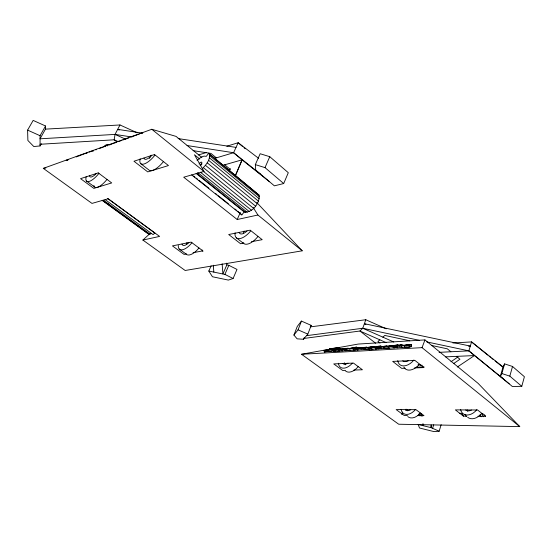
<?xml version="1.0" encoding="UTF-8"?>
<svg xmlns="http://www.w3.org/2000/svg" width="552" height="552" viewBox="0 0 552 552"><rect width="100%" height="100%" fill="white"/><g stroke="black" fill="none" stroke-linecap="round" stroke-linejoin="round"><path stroke-width="0.83" d="M40.096 145.935L40.054 135.716L45.547 125.987L33.161 120.412L27.6 130.12L27.883 140.47L33.796 146.535L40.096 145.935L41.338 143.727M131.976 137.02L115.037 134.405L40.013 138.807L45.471 129.127L45.547 125.987M422.791 423.895L422.715 425.599L423.225 423.971M431.043 425.04L430.926 427.6L439.164 431.222L441.151 424.702M368.322 349.444C368.267 345.393 367.68 349.947 368.888 349.444M368.06 347.87L372.6 347.525L373.186 347.408L370.737 347.546L374.718 346.677C374.47 345.987 359.048 348.767 368.253 347.76M196.105 173.425L244.163 211.947C252.278 213.334 260.178 202.867 259.095 195.173L208.718 153.256L206.282 156.354C202.701 155.112 199.513 158.424 197.057 160.584M202.294 168.636C206.055 164.924 210.346 159.907 209.518 154.263L208.718 153.256M137.248 132.825L119.991 124.966L115.037 134.405L114.174 139.794L116.886 141.898M521.785 386.331L524.4 376.726L512.525 366.466L504.597 363.892L503.065 366.783L500.34 376.381L512.325 386.483L521.785 386.331L509.82 376.14L501.858 373.552L500.34 376.381M509.82 376.14L512.525 366.466M501.858 373.552L504.597 363.892M342.026 350.872L341.971 349.278L342.019 350.913L346.911 350.479L344.593 350.603L346.166 350.265M341.771 349.34L346.083 349.057L346.656 348.94L344.338 349.071L348.257 348.222L339.149 349.506L341.971 349.278M509.199 383.847L468.862 350.872L471.567 341.916L452.93 342.985M431.678 425.157L430.926 427.6L418.174 424.488L419.513 428.007L433.92 431.588L439.164 431.222M432.692 428.083L433.699 424.819M401.794 414.531L402.567 412.102M304.104 338.424L307.843 334.126L311.19 325.369L301.447 321.085L297.273 326.432L293.919 335.064L297.135 338.831L303.559 339.28L304.104 338.424L359.932 331.021L362.761 328.261L365.803 319.739L386.241 328.806M301.523 354.26L422.045 347.65L424.957 339.908L478.08 383.343L519.763 426.613L398.716 424.226L301.523 354.26L331.165 348.926M303.559 339.28L304.159 337.714M293.919 335.064L298.059 329.834L301.447 321.085M229.328 170.72L229.97 169.14L224.719 164.806M229.425 171.065L230.398 168.684M283.693 183.54L288.296 172.7L269.776 156.699L260.158 153.739L255.334 164.627L255.742 170.113L274.385 185.838L283.693 183.54L265.001 167.615L255.334 164.627M235.304 175.695L242.045 159.838L233.593 152.725L187.018 145.528M235.393 175.798L242.1 160.039M211.14 265.809L208.815 271.06L212.437 276.752L228.383 280.092L233.096 278.498L236.987 269.431L228.832 265.326L226.851 264.856L226.727 263.159M208.815 271.06L224.892 274.399L228.832 265.326M226.851 264.856L222.904 273.923L222.132 263.732M265.001 167.615L269.776 156.699M199.762 159.066L194.449 154.739L203.964 171.43L183.712 177.213L237.208 219.517L240.32 212.437M214.721 158.341L233.593 152.725L238.167 142.733L258.619 158.314M421.68 413.676L421.224 414.117L422.383 416.049M191.661 174.915L241.824 214.921L244.163 211.947M310.286 326.425L311.19 325.369M256.804 202.57L302.213 250.815L185.155 270.48L142.892 240.058L149.84 233.682M379.824 339.811L377.947 341.481L379.969 343.054M382.833 337.148L384.765 335.437L409.791 340.791M119.97 141.077L121.909 140.311M450.991 361.767L457.918 356.971M453.544 363.637L459.947 359.262L456.456 356.371M457.304 367.025L474.43 355.564L445.485 356.868M99.305 148.453L99.753 148.626M332.214 350.782L331.159 351.155M76.204 156.768L76.542 156.961M95.993 149.606L95.689 149.785L96.179 149.806M82.448 154.519L81.793 154.884M139.352 134.032L138.517 134.474M368.398 349.161L368.908 349.237M411.268 344.538L407.217 345.442L409.846 345.283L410.115 346.925L409.522 347.049L404.657 347.408L404.568 345.662C394.818 346.711 410.985 343.806 411.268 344.538L411.537 346.173L409.915 346.532M404.651 347.36L404.568 345.662M102.175 200.328L147.763 233.489L149.985 234.062L151.572 233.482M105.266 146.68L105.039 145.362L111.773 144.141M142.892 240.058L159.597 236.415L108.171 198.782L91.984 203.405L43.311 168.367L151.8 129.278L176.053 136.399L201.887 157.52M68.703 159.466L66.233 160.356L67.834 160.177M76.831 156.54L78.08 156.092M83.083 154.291L84.339 153.842M89.072 152.131L92.156 151.103M92.163 151.02L93.661 150.51M100.015 148.198L102.589 147.37M112.311 143.768L116.424 142.395M124.552 139.359L128.685 137.986M132.045 136.668L134.743 135.723M386.793 348.236L389.27 348.098L380.818 348.719L381.135 348.574M383.757 346.925L380.549 347.125L384.916 346.083L387.104 345.952L383.109 346.835L390.505 345.752L386.531 346.635L389.008 346.49L388.394 346.615L383.757 346.925L384.026 348.526M402.256 347.263L401.677 347.539L404.837 347.291M361.298 349.706L365.886 349.409L364.299 349.499M377.982 348.553L375.325 349.043L381.232 348.547M368.998 348.326L378.01 346.684C371.572 348.312 376.857 347.318 380.963 346.953L377.768 347.139L381.211 346.421L379.21 346.414L381.039 346.007L378.886 346.138L368.998 348.326L369.26 349.906L376.747 348.602M118.397 141.581L118.797 141.45A2.615 0.352 -8.1 0 1 119.26 141.333M340.046 350.768L339.404 351.031L342.226 350.81M334.022 350.768L324.314 351.934L324.065 350.437L333.58 348.678C313.067 352.728 351.652 346.394 329.578 348.76C352.645 345.821 329.358 350.665 324.065 350.437M141.56 133.239L142.851 132.887M198.444 154.96L206.552 152.469M226.817 146.225L238.167 142.733L242.673 146.584M223.112 165.262L242.045 159.838L269.535 181.746M86.284 153.139L87.554 152.835M366.776 349.14L365.555 349.561L368.515 349.333M404.906 347.056L404.499 347.173L406.624 346.891M397.55 347.587L396.798 347.836L401.973 347.38M389.201 348.098L388.629 348.264L396.046 347.484M350.278 350.285L349.582 350.499L353.266 350.278M335.864 351.051L335.098 351.293L339.735 350.879L339.48 349.354L337.182 349.485L341.046 348.643L337.493 348.629L333.028 349.726L333.284 351.244L336.382 350.748M357.979 349.851L357.268 350.078L360.96 349.63M84.87 153.677L86.167 153.408M123.096 139.911L123.641 139.78M78.522 155.961L79.874 155.685M401.221 345.869L401.704 345.759L399.089 345.911L403.091 345.021L399.655 345.221L401.511 344.807C398.958 345.11 379.376 348.547 391.692 345.883L390.692 345.945L398.199 344.807L391.133 346.366L399.779 345.414L396.529 346.221L401.221 345.869L401.497 347.491M333.028 349.726L338.024 349.009L334.843 349.775L339.48 349.354M354.122 350.147L356.316 349.664M384.972 348.077L383.371 348.429L386.193 348.008M237.208 219.517L257.901 215.011L302.213 250.815M349.547 350.299L345.683 350.741L345.428 349.202L356.509 347.111L356.764 348.643M356.509 347.111L350.14 348.498L355.564 347.794L352.017 348.629L354.356 348.491L353.701 348.622L349.326 348.954L351.603 348.395L345.428 349.202M353.135 348.76L358.248 347.643L360.311 347.518L357.903 348.05L366.776 347.139L363.244 347.981L365.624 347.843L363.989 348.119L360.78 348.271L362.802 347.746L357.006 348.519L359.366 347.946L353.135 348.76L353.39 350.306L357.979 349.754M345.683 350.741L348.153 350.203M364.189 349.395L365.555 349.092M324.314 351.934L326.846 351.389M333.284 351.244L335.312 350.803M104.728 146.528L105.404 146.39M409.846 345.283L404.381 345.731M353.956 350.175L354.612 350.044M186.528 253.941L184.071 254.396L172.445 245.888L191.137 242.114L202.867 250.856L193.062 252.706M243.929 243.121L240.61 243.742L228.687 234.524L250.194 230.177L262.2 239.678L251.408 241.714M332.856 348.622L358.262 344.055L424.957 339.908M393.024 347.884L396.453 347.601M135.419 135.564L136.227 135.426M109.351 144.941L110.083 144.817M372.862 349.105L371.696 349.271M43.311 168.367L45.85 167.974M92.977 150.944L93.674 150.855M306.498 335.678L362.761 328.261L419.182 340.287M310.679 326.839L365.803 319.739M378.755 348.636L378.03 348.726L380.431 348.595M330.124 351.327L327.419 351.569M105.039 145.362L106.722 145.183M39.93 144.279L114.174 139.794L118.087 141.56M410.095 346.256L411.537 346.173M337.438 351.01L339.735 350.879M407.486 347.07L410.115 346.925M45.471 129.127L119.991 124.966M468.593 346.18L470.304 346.09L364.389 323.713L365.928 324.397M439.068 352.348L468.862 350.872L503.527 379.065M416.636 367.211L424.067 366.942M345.269 370.371L342.695 370.461L333.746 363.92L353.446 363.071L362.422 369.764L353.846 370.068M405.12 368.246L401.697 368.37L392.686 361.394L414.945 360.442L423.964 367.577L414.545 367.915M459.478 413.296L461.755 413.317L463.466 416.208M483.028 413.496L481.572 413.482L483.517 416.767M407.473 415.477L404.161 415.442L396.157 409.584L415.994 409.687L424.005 415.656L417.388 415.587M466.799 416.125L463.376 416.084L455.365 409.888L477.625 410.005L485.622 416.332L477.922 416.242M142.375 133.122L117.68 129.361L119.211 130.058M178.137 138.573L236.035 147.391M193.069 150.634L210.967 153.428L216.329 157.865M426.758 341.902L468.862 350.872M431.478 345.435L447.32 348.823L450.88 351.762M298.059 329.834L307.843 334.126M362.761 328.261L393.769 341.985M386.027 342.557L359.932 331.021L375.588 343.206M27.6 130.12L40.054 135.716M115.037 134.405L125.78 139.276M224.892 274.399L233.096 278.498M105.128 199.603L153.076 234.621L154.898 233.041L107.654 198.472M103.576 200.266L149.985 234.062M107.978 203.785L109.358 204.785M138.317 225.871L139.69 226.872M102.334 200.335L148.688 234.062M86.457 181.015L94.495 186.907M179.234 249.035L186.245 254.175A13.393 5.975 -52.8 0 0 198.934 247.993M140.732 163.647L149.061 170.106A15.435 5.844 -51.6 0 0 163.226 161.853M236.346 237.822L243.529 243.391M502.893 366.832L471.567 341.916L487.796 355.15M233.593 152.725L260.703 174.301M489.127 356.212L490.466 357.275M491.804 358.338L493.143 359.4M495.144 361.001L502.499 366.852M193.579 175.984L194.911 177.054M196.25 178.117L197.582 179.179M198.92 180.249L208.932 188.239M215.604 193.566L216.943 194.628M218.275 195.698L228.293 203.688M234.966 209.015L236.297 210.077M237.636 211.147L241.824 214.921M197.719 172.535L247.241 212.313M196.698 173.314L245.502 212.451M200.383 172.189L249.249 211.54M151.8 129.278L203.964 171.43M422.045 347.65L519.763 426.613M203.212 171.244L251.401 210.174M203.384 167.649L253.547 208.311M205.434 165.317L255.528 206.089M207.207 162.799L257.211 203.653M208.573 160.266L258.481 201.176M209.45 157.893L259.247 198.83M209.518 154.263L259.095 195.173M209.774 155.843L259.454 196.781M243.963 147.681L245.254 148.778M479.978 414.793L481.144 416.788M253.32 207.711L257.901 215.011M421.279 416.153L420.017 414.103L418.775 414.09L419.789 415.835M465.06 414.545L466.247 416.546M484.497 414.718L485.587 416.567M202.129 250.028L202.908 251.401M103.314 147.142L103.286 147.011A3.526 0.462 -8 0 1 104.155 146.673M106.978 144.665L107.205 145.983M375.394 347.318L375.657 348.905M371.137 348.202L371.406 349.789M339.018 349.457L339.273 350.982M334.126 349.644L334.381 351.155M395.611 346.083L395.881 347.698M213.272 265.208L213.831 272.081M200.728 165.345A2.381 0.98 -51.1 0 1 201.928 163.999M200.121 165.531A2.387 0.973 -51.1 0 0 201.611 163.668A2.387 0.973 -51.1 0 0 201.68 162.219L201.425 162.129A2.387 0.973 -51.1 0 0 199.058 163.992M250.656 230.95A14.421 6.803 -51.6 0 1 239.616 238.636A14.421 6.803 -51.6 0 1 235.09 232.806M247.048 230.971A8.894 4.195 -51.6 0 1 239.161 232.564M243.46 232.923A8.86 4.223 -51.6 0 1 244.087 231.074M257.839 236.629A14.338 6.872 -51.6 0 1 242.763 242.438M191.917 242.763A13.462 5.906 -52.8 0 1 182.484 249.773A13.462 5.906 -52.8 0 1 178.296 245.495M186.334 244.377A8.273 3.671 -52.8 0 1 186.99 242.632M188.818 242.728A8.301 3.643 -52.8 0 1 181.967 244.108M98.905 173.452A14.428 4.933 -52.5 0 1 88.9 181.518A14.428 4.933 -52.5 0 1 86.298 176.426M106.964 179.462A14.345 5.03 -52.5 0 1 93.923 185.541M96.048 173.756A8.894 3.043 -52.5 0 1 89.555 175.874M154.884 155.257A15.532 5.741 -51.6 0 1 143.692 164.089A15.532 5.741 -51.6 0 1 140.139 158.838M151.51 155.685A9.577 3.54 -51.6 0 1 143.962 158.141M149.502 158.465A9.536 3.574 -51.6 0 1 151.241 155.16M347.988 363.195A7.279 4.416 -53.5 0 1 342.889 363.409M345.435 364.817A7.259 4.423 -53.6 0 1 345.103 363.526M352.286 363.23A11.799 7.155 -53.5 0 1 338.445 363.257M422.356 365.293A6.976 2.587 18.3 0 1 418.043 364.658M358.158 366.645A11.744 7.19 -53.6 0 1 345.455 370.889M344.013 364.099A11.744 7.19 -53.6 0 1 344.351 362.761M407.749 410.833A6.859 4.63 -54 0 1 407.348 409.549M410.736 409.722A6.872 4.623 -54 0 1 405.603 409.694M415.539 409.398A11.15 7.493 -54 0 1 406.679 414.421A11.15 7.493 -54 0 1 401.111 409.329M420.341 412.979A11.102 7.514 -54 0 1 407.742 416.553M405.865 410.446A11.102 7.514 -54 0 1 406.065 409.17M413.924 359.987A12.53 8.094 -51.7 0 1 403.967 365.9A12.53 8.094 -51.7 0 1 397.737 360.691M408.528 360.594A7.721 4.989 -51.7 0 1 402.767 360.842M419.334 364.265A12.461 8.121 -51.7 0 1 403.85 367.114M476.824 409.701A11.799 8.411 -51.8 0 1 467.137 415.014A11.799 8.411 -51.8 0 1 460.637 409.625M471.456 410.039A7.273 5.189 -51.8 0 1 465.688 410.012M467.696 411.212A7.252 5.196 -51.8 0 1 467.185 409.853M481.62 413.489A11.744 8.432 -51.8 0 1 467.675 417.271M79.785 155.471A3.422 0.435 -7.9 0 1 81.144 155.015M136.689 134.943A3.664 0.511 -8.2 0 1 137.807 134.619M404.374 345.49L407.749 344.952L404.374 345.49M368.136 347.587L371.379 347.07L368.136 347.587M341.895 349.112L345.048 348.602L341.895 349.112M98.242 172.886L80.551 178.655L93.861 188.391L111.711 182.926L98.242 172.886M154.519 154.532L133.963 161.239L147.743 171.9L168.463 165.559L154.519 154.532M394.701 347.788L394.432 346.18L394.652 347.794"/></g></svg>
